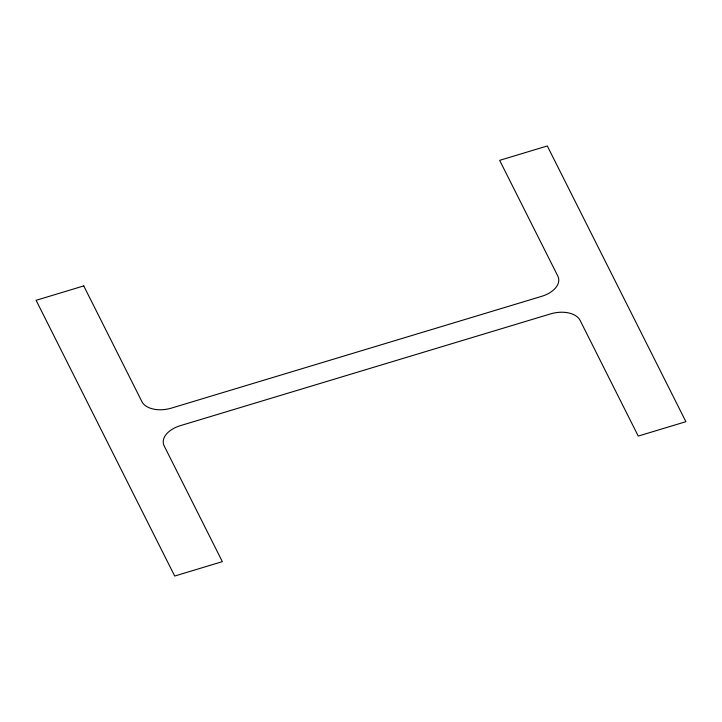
<?xml version="1.0" encoding="UTF-8"?>
<svg xmlns="http://www.w3.org/2000/svg" width="722" height="722" viewBox="0 0 722 722"><rect width="100%" height="100%" fill="white"/><g stroke="black" fill="none" stroke-linecap="round" stroke-linejoin="round"><path stroke-width="1.08" d="M83.752 285.921L36.1 300.307L174.697 576.039L222.349 561.644L164.174 445.907A24.115 14.575 -10.9 0 1 180.338 425.664L550.498 313.908A24.115 14.575 -10.9 0 1 580.073 320.342L638.248 436.079L685.9 421.693L547.303 145.961L499.651 160.356L557.826 276.093A24.115 14.575 -10.9 0 1 541.662 296.336L171.502 408.092A24.115 14.575 -10.9 0 1 141.927 401.658L83.752 285.921"/></g></svg>
